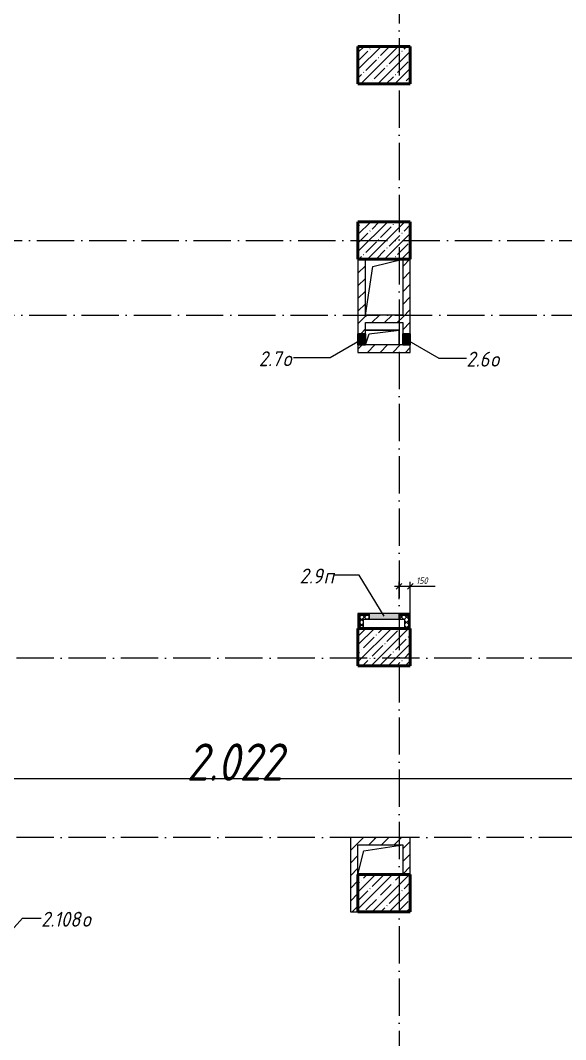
# Model space of a CAD drawing. Header units: millimetres. Extents: x -401725 to 250493, y 305116 to 802890.
# Drawn here: x 68366 to 75674, y 386775 to 400436 of the extents above; entities that cross this region are included whole.
import ezdxf

# ---------------------------------------------------------------- set-up
doc = ezdxf.new("R2010")
doc.units = ezdxf.units.MM
doc.linetypes.add('50_200_ШТРИХ_1Т_ш5_п1_п1_', pattern=[700, 500, -100, 0, -100])
for name, color, linetype, lineweight in [('A-____-____-DIMS', 7, 'Continuous', 9), ('A-DETL-GENF-OTLN', 7, 'Continuous', 9), ('A-FLOR-____-OTLN', 7, 'Continuous', 9), ('A-GENM-____-OTLN', 7, 'Continuous', 9), ('A-GLAZ-____-IDEN', 7, 'Continuous', 9), ('A-GLAZ-____-OTLN', 7, 'Continuous', 9), ('A-WALL-____-MCUT', 7, 'Continuous', 13), ('A-WALL-____-MCUT-1', 7, 'Continuous', 9), ('A-WALL-____-PATT-1', 7, 'Continuous', 9), ('A-WALL-FNSH-MCUT-1', 7, 'Continuous', 9), ('S-COLS-____-MCUT', 7, 'Continuous', 50), ('S-COLS-____-OTLN', 7, 'Continuous', 9), ('S-GRID-____-OTLN-1', 7, '50_200_ШТРИХ_1Т_ш5_п1_п1_', 9), ('Марки помещений', 7, 'Continuous', 9)]:
    doc.layers.add(name, color=color, linetype=linetype, lineweight=lineweight)
doc.layers.add('A-WALL-____-PATT-3', color=9, linetype='Continuous', lineweight=9, true_color=0x808080)
doc.layers.add('G-____-____-SYMB-1', color=9, linetype='Continuous', lineweight=9, true_color=0x808080)
doc.styles.add('ISOCPEUR_I_11', font='isocpeui.ttf', dxfattribs={"width": 0.9, "height": 200})
doc.styles.add('ISOCPEUR_I_2', font='isocpeui.ttf', dxfattribs={"width": 0.85, "height": 2.3})
doc.styles.add('ISOCPEUR_I_7', font='isocpeui.ttf', dxfattribs={"width": 0.9, "height": 90})
doc.dimstyles.new('ISO-1_8_0_9К_СРЕДНИЙ_Кладочные_1', dxfattribs={"dimscale": 304.8, "dimtxt": 89.638306, "dimasz": 0.246063, "dimexe": 0.19685, "dimexo": 0, "dimgap": 0, "dimtad": 1, "dimdec": 3, "dimrnd": 0.001, "dimdsep": 46, "dimtxsty": 'ISOCPEUR_I_7', "dimblk1": 'OBLIQUE', "dimblk2": 'OBLIQUE', "dimsah": 1, "dimcen": 0.09, "dimdle": 0.19685, "dimazin": 0, "dimtfac": 1, "dimtdec": 4, "dimtix": 1, "dimtmove": 0, "dimatfit": 3, "dimfxl": 1, "dimtvp": 1, "dimtolj": 1, "dimtzin": 0, "dimarcsym": 2})
pattern_1 = [(45, (-15659.08, 321904.7), (-84.85281, 84.85281), [])]
pattern_2 = [(45, (-15659.08, 321904.697), (-35.35534, 35.35534), []), (135, (-15659.08, 321904.697), (-35.35534, -35.35534), [])]

# ---------------------------------------------------------------- blocks, each defined once
blk = doc.blocks.new('BSC_Колонна _Прямоугольная - 500х700-V131-АР1_План отверстий 2 этажа в осях 1-64_Ю-ЯЯ')
at = {"layer": 'S-COLS-____-OTLN'}
h = blk.add_hatch(dxfattribs=at)
h.set_pattern_fill('FP_144', color=256, style=0, pattern_type=2)
h.set_pattern_definition([(315, (-66831.04, 88900), (114.04925, 114.04925), []), (315, (-66831.04, 88785.95), (114.04925, 114.04925), [201.613, -40.323, 3.353, -36.97])])
h.paths.add_polyline_path([(-250, -350), (250, -350), (250, 350), (-250, 350)], flags=0)
at = {"layer": 'S-COLS-____-MCUT'}
for p, q in [((250, 350), (-250, 350)), ((-250, 350), (-250, -350)), ((250, -350), (250, 350)), ((-250, -350), (250, -350))]:
    blk.add_line(p, q, dxfattribs=at)
blk = doc.blocks.new('BSC_Колонна _Прямоугольная - 500х700-V134-АР1_План отверстий 2 этажа в осях 1-64_Ю-ЯЯ')
at = {"layer": 'S-COLS-____-OTLN'}
h = blk.add_hatch(dxfattribs=at)
h.set_pattern_fill('FP_147', color=256, style=0, pattern_type=2)
h.set_pattern_definition([(315, (-70131.04, 88900), (114.04925, 114.04925), []), (315, (-70131.04, 88785.95), (114.04925, 114.04925), [201.613, -40.323, 3.353, -36.97])])
h.paths.add_polyline_path([(-250, -350), (250, -350), (250, 350), (-250, 350)], flags=0)
at = {"layer": 'S-COLS-____-MCUT'}
for p, q in [((250, 350), (-250, 350)), ((-250, 350), (-250, -350)), ((250, -350), (250, 350)), ((-250, -350), (250, -350))]:
    blk.add_line(p, q, dxfattribs=at)
blk = doc.blocks.new('BSC_Колонна _Прямоугольная - 500х700-V137-АР1_План отверстий 2 этажа в осях 1-64_Ю-ЯЯ')
at = {"layer": 'S-COLS-____-OTLN'}
h = blk.add_hatch(dxfattribs=at)
h.set_pattern_fill('FP_150', color=256, style=0, pattern_type=2)
h.set_pattern_definition([(315, (-75581.04, 88900), (114.04925, 114.04925), []), (315, (-75581.04, 88785.95), (114.04925, 114.04925), [201.613, -40.323, 3.353, -36.97])])
h.paths.add_polyline_path([(-250, -350), (250, -350), (250, 350), (-250, 350)], flags=0)
at = {"layer": 'S-COLS-____-MCUT'}
for p, q in [((250, 350), (-250, 350)), ((-250, 350), (-250, -350)), ((250, -350), (250, 350)), ((-250, -350), (250, -350))]:
    blk.add_line(p, q, dxfattribs=at)
blk = doc.blocks.new('BSC_Колонна _Прямоугольная - 500х700-V140-АР1_План отверстий 2 этажа в осях 1-64_Ю-ЯЯ')
at = {"layer": 'S-COLS-____-OTLN'}
h = blk.add_hatch(dxfattribs=at)
h.set_pattern_fill('FP_153', color=256, style=0, pattern_type=2)
h.set_pattern_definition([(315, (-77931.04, 88900), (114.04925, 114.04925), []), (315, (-77931.04, 88785.95), (114.04925, 114.04925), [201.613, -40.323, 3.353, -36.97])])
h.paths.add_polyline_path([(-250, -350), (250, -350), (250, 350), (-250, 350)], flags=0)
at = {"layer": 'S-COLS-____-MCUT'}
for p, q in [((250, 350), (-250, 350)), ((-250, 350), (-250, -350)), ((250, -350), (250, 350)), ((-250, -350), (250, -350))]:
    blk.add_line(p, q, dxfattribs=at)
blk = doc.blocks.new('AR_Отверстие прямоугольное _в плите_ - AR_Отверстие прямоугольное _в плите_-30552529-АР1_План отверстий 2 этажа в осях 1-64_Ю-ЯЯ')
at = {"layer": 'A-GENM-____-OTLN'}
for p, q in [((-250, -375), (-150, 275)), ((-150, 275), (250, 375))]:
    blk.add_line(p, q, dxfattribs=at)
blk = doc.blocks.new('AR_Отверстие прямоугольное _в плите_ - AR_Отверстие прямоугольное _в плите_-30552531-АР1_План отверстий 2 этажа в осях 1-64_Ю-ЯЯ')
at = {"layer": 'A-GENM-____-OTLN'}
for p, q in [((-220, 120), (300, 200)), ((-300, -200), (-220, 120))]:
    blk.add_line(p, q, dxfattribs=at)
blk = doc.blocks.new('AR_Отверстие прямоугольное _в плите_ - AR_Отверстие прямоугольное _в плите_-30553087-АР1_План отверстий 2 этажа в осях 1-64_Ю-ЯЯ')
at = {"layer": 'A-GENM-____-OTLN'}
for p, q in [((225, 100), (-225, 100)), ((-225, -100), (-175, 50)), ((-175, 50), (225, 100)), ((225, -100), (225, 100))]:
    blk.add_line(p, q, dxfattribs=at)
blk = doc.blocks.new('AR_Отверстие Ниша - Лючок-32406263-АР1_План отверстий 2 этажа в осях 1-64_Ю-ЯЯ')
at = {"layer": 'A-GLAZ-____-OTLN'}
blk.add_hatch(color=256, dxfattribs=at).paths.add_polyline_path([(-200, 37), (-200, -38), (200, -38), (200, 37)], flags=0)
for p, q in [((200, 37), (-200, 37)), ((-200, 37), (-200, -38)), ((200, -38), (200, 37)), ((-200, -38), (200, -38))]:
    blk.add_line(p, q, dxfattribs=at)
blk = doc.blocks.new('AR_Отверстие прямоугольное _в стене__БезПР - AR_Отверстие прямоугольное _в стене__БезПР-V203-АР1_План отверстий 2 этажа в осях 1-64_Ю-ЯЯ')
at = {"layer": 'A-GLAZ-____-OTLN'}
blk.add_hatch(color=256, dxfattribs=at).paths.add_polyline_path([(75, -50), (75, 50), (-75, 50), (-75, -50)], flags=0)
at = {"layer": 'A-DETL-GENF-OTLN'}
for p, q in [((-75, -50), (-75, 50)), ((-75, 50), (75, 50)), ((75, 50), (-75, -50)), ((-75, 50), (75, -50)), ((75, 50), (-75, 50)), ((-75, 50), (-75, -50)), ((75, 50), (75, -50)), ((75, -50), (75, 50)), ((75, -50), (-75, -50)), ((-75, -50), (75, -50))]:
    blk.add_line(p, q, dxfattribs=at)
blk = doc.blocks.new('_Oblique')
at = {"color": 0, "linetype": 'ByBlock', "lineweight": -2}
blk.add_line((-0.5, -0.5), (0.5, 0.5), dxfattribs=at)
blk = doc.blocks.new('*D8965')
at = {"layer": 'A-____-____-DIMS', "color": 0, "lineweight": -2, "transparency": 16777216}
for p, q in [((73441, 392680), (73441, 392911)), ((73591, 392486), (73591, 392911)), ((73381, 392851), (73591, 392851)), ((73591, 392851), (73924, 392851))]:
    blk.add_line(p, q, dxfattribs=at)
at = {"layer": 'Defpoints', "color": 0, "transparency": 16777216}
for p in [(73591, 392851), (73441, 392680), (73591, 392486)]:
    blk.add_point(p, dxfattribs=at)
at = {"layer": 'A-____-____-DIMS', "color": 0, "lineweight": -2, "transparency": 16777216, "xscale": 75, "yscale": 75, "zscale": 75, "rotation": 180}
blk.add_blockref('_Oblique', (73441, 392851), dxfattribs=at)
at = {"layer": 'A-____-____-DIMS', "color": 0, "lineweight": -2, "transparency": 16777216, "xscale": 75, "yscale": 75, "zscale": 75}
blk.add_blockref('_Oblique', (73591, 392851), dxfattribs=at)
at = {"layer": 'A-____-____-DIMS', "color": 0, "transparency": 16777216, "insert": (73670, 392971), "char_height": 90, "width": 368.21, "attachment_point": 1, "line_spacing_factor": 1.149209, "style": 'ISOCPEUR_I_7'}
blk.add_mtext('\\A1;150', dxfattribs=at)

msp = doc.modelspace()

# ---------------------------------------------------------------- hatches: boundary and pattern name
at = {"layer": 'A-WALL-____-PATT-1'}
h = msp.add_hatch(dxfattribs=at)
h.set_pattern_fill('FP_4', color=256, style=0, pattern_type=2)
h.set_pattern_definition(pattern_1)
h.paths.add_polyline_path([(72890.9187, 396235.7392), (72990.9187, 396235.7392), (72990.9187, 397235.7392), (72890.9187, 397235.7392)], flags=0)
h = msp.add_hatch(dxfattribs=at)
h.set_pattern_fill('FP_4', color=256, style=0, pattern_type=2)
h.set_pattern_definition(pattern_1)
h.paths.add_polyline_path([(73553.4187, 396235.7392), (73590.9187, 396235.7392), (73590.9187, 397235.7392), (73490.9187, 397235.7392), (73490.9187, 396235.7392), (73540.9187, 396235.7392)], flags=0)
h = msp.add_hatch(dxfattribs=at)
h.set_pattern_fill('FP_4', color=256, style=0, pattern_type=2)
h.set_pattern_definition(pattern_1)
h.paths.add_polyline_path([(73490.9187, 396385.7392), (73490.9187, 396485.7392), (72990.9187, 396485.7392), (72990.9187, 396385.7392)], flags=0)
h = msp.add_hatch(dxfattribs=at)
h.set_pattern_fill('FP_4', color=256, style=0, pattern_type=2)
h.set_pattern_definition(pattern_1)
h.paths.add_polyline_path([(72990.9187, 395985.7392), (73590.9187, 395985.7392), (73590.9187, 396085.7392), (72890.9187, 396085.7392), (72890.9187, 395985.7392)], flags=0)
h = msp.add_hatch(dxfattribs=at)
h.set_pattern_fill('FP_4', color=256, style=0, pattern_type=2)
h.set_pattern_definition(pattern_1)
h.paths.add_polyline_path([(73490.9187, 389385.7392), (73590.9187, 389385.7392), (73590.9187, 389485.7392), (72790.9187, 389485.7392), (72790.9187, 389385.7392), (72890.9187, 389385.7392)], flags=0)
h = msp.add_hatch(dxfattribs=at)
h.set_pattern_fill('FP_4', color=256, style=0, pattern_type=2)
h.set_pattern_definition(pattern_1)
h.paths.add_polyline_path([(72890.9187, 388485.7392), (72890.9187, 389385.7392), (72790.9187, 389385.7392), (72790.9187, 388485.7392)], flags=0)
h = msp.add_hatch(dxfattribs=at)
h.set_pattern_fill('FP_4', color=256, style=0, pattern_type=2)
h.set_pattern_definition(pattern_1)
h.paths.add_polyline_path([(73590.9187, 388985.7392), (73590.9187, 389385.7392), (73490.9187, 389385.7392), (73490.9187, 388985.7392)], flags=0)
at = {"layer": 'A-WALL-____-PATT-3'}
h = msp.add_hatch(dxfattribs=at)
h.set_pattern_fill('FP_7', color=256, style=0, pattern_type=2)
h.set_pattern_definition(pattern_2)
h.paths.add_polyline_path([(72915.9187, 392410.7392), (73040.9187, 392410.7392), (73040.9187, 392460.7392), (72915.9187, 392460.7392)], flags=0)
h.paths.add_polyline_path([(73565.9187, 392410.7392), (73565.9187, 392460.7392), (73440.9187, 392460.7392), (73440.9187, 392410.7392), (73515.9187, 392410.7392)], flags=0)
h = msp.add_hatch(dxfattribs=at)
h.set_pattern_fill('FP_7', color=256, style=0, pattern_type=2)
h.set_pattern_definition(pattern_2)
h.paths.add_polyline_path([(72965.9187, 392285.7392), (72965.9187, 392410.7392), (72915.9187, 392410.7392), (72915.9187, 392285.7392)], flags=0)
h = msp.add_hatch(dxfattribs=at)
h.set_pattern_fill('FP_7', color=256, style=0, pattern_type=2)
h.set_pattern_definition(pattern_2)
h.paths.add_polyline_path([(73565.9187, 392285.7392), (73565.9187, 392410.7392), (73515.9187, 392410.7392), (73515.9187, 392285.7392)], flags=0)

# ---------------------------------------------------------------- linework, layer by layer
at = {"layer": 'A-FLOR-____-OTLN'}
for p, q in [((72990.9187, 396285.7392), (73440.9187, 396285.7392)), ((73440.9187, 396285.7392), (73440.9187, 396085.7392))]:
    msp.add_line(p, q, dxfattribs=at)
at = {"layer": 'A-GLAZ-____-IDEN'}
for p, q in [((72940.9187, 396160.7392), (72518.7052, 395912.9704)), ((73540.9187, 396160.7392), (73974.9971, 395907.3376)), ((72518.7052, 395912.9704), (72025.2536, 395912.9704)), ((73974.9971, 395907.3376), (74344.1829, 395907.3376)), ((72906.3627, 393000.8688), (72571.8067, 393000.8688)), ((73240.9187, 392448.2392), (72906.3627, 393000.8688)), ((67790.9187, 387735.7392), (68394.5673, 388400.4831)), ((68394.5673, 388400.4831), (68643.8703, 388400.4831))]:
    msp.add_line(p, q, dxfattribs=at)
at = {"layer": 'A-WALL-____-MCUT'}
for p, q in [((73040.9187, 392460.7392), (72915.9187, 392460.7392)), ((72915.9187, 392460.7392), (72915.9187, 392285.7392)), ((72965.9187, 392410.7392), (73040.9187, 392410.7392)), ((72965.9187, 392285.7392), (72965.9187, 392410.7392)), ((73565.9187, 392460.7392), (73440.9187, 392460.7392)), ((73440.9187, 392410.7392), (73515.9187, 392410.7392)), ((73515.9187, 392410.7392), (73515.9187, 392285.7392)), ((73565.9187, 392460.7392), (73565.9187, 392285.7392))]:
    msp.add_line(p, q, dxfattribs=at)
at = {"layer": 'A-WALL-____-MCUT-1'}
for p, q in [((73040.9187, 392473.2392), (72903.4187, 392473.2392)), ((72903.4187, 392473.2392), (72903.4187, 392285.7392)), ((73578.4187, 392473.2392), (73440.9187, 392473.2392)), ((73578.4187, 392473.2392), (73578.4187, 392285.7392))]:
    msp.add_line(p, q, dxfattribs=at)
at = {"layer": 'A-WALL-FNSH-MCUT-1'}
for p, q in [((72890.9187, 397235.7392), (72890.9187, 396235.7392)), ((72990.9187, 396485.7392), (72990.9187, 397235.7392)), ((73490.9187, 397235.7392), (73490.9187, 396485.7392)), ((73590.9187, 396235.7392), (73590.9187, 397235.7392)), ((73490.9187, 396485.7392), (72990.9187, 396485.7392)), ((72990.9187, 396235.7392), (72990.9187, 396385.7392)), ((72990.9187, 396385.7392), (73490.9187, 396385.7392)), ((73490.9187, 396385.7392), (73490.9187, 396235.7392)), ((72890.9187, 396085.7392), (72890.9187, 395985.7392)), ((73490.9187, 396085.7392), (72990.9187, 396085.7392)), ((73590.9187, 395985.7392), (73590.9187, 396085.7392)), ((72890.9187, 395985.7392), (73590.9187, 395985.7392)), ((73040.9187, 392485.7392), (72890.9187, 392485.7392)), ((72890.9187, 392485.7392), (72890.9187, 392285.7392)), ((73590.9187, 392485.7392), (73440.9187, 392485.7392)), ((73590.9187, 392285.7392), (73590.9187, 392485.7392)), ((73590.9187, 389485.7392), (72790.9187, 389485.7392)), ((72790.9187, 389485.7392), (72790.9187, 388485.7392)), ((73590.9187, 388985.7392), (73590.9187, 389485.7392)), ((72890.9187, 389385.7392), (73490.9187, 389385.7392)), ((72890.9187, 388985.7392), (72890.9187, 389385.7392)), ((73490.9187, 389385.7392), (73490.9187, 388985.7392)), ((72790.9187, 388485.7392), (72890.9187, 388485.7392))]:
    msp.add_line(p, q, dxfattribs=at)
at = {"layer": 'G-____-____-SYMB-1'}
msp.add_line((-20469.6177, 390275.7392), (89011.1097, 390275.7392), dxfattribs=at)
at = {"layer": 'S-GRID-____-OTLN-1'}
for p, q in [((73440.9187, 412797.5486), (73440.9187, 361885.7392)), ((33582.9364, 397485.7392), (88415.3253, 397485.7392)), ((18778.3647, 396485.7392), (88415.3253, 396485.7392)), ((88415.3253, 391885.7392), (33582.9364, 391885.7392)), ((88415.3253, 389485.7392), (-20327.8515, 389485.7392))]:
    msp.add_line(p, q, dxfattribs=at)

# ---------------------------------------------------------------- block references
at = {"layer": 'A-GENM-____-OTLN'}
for name, p in [('AR_Отверстие прямоугольное _в плите_ - AR_Отверстие прямоугольное _в плите_-30552529-АР1_План отверстий 2 этажа в осях 1-64_Ю-ЯЯ', (73240.9187, 396860.7392)), ('AR_Отверстие прямоугольное _в плите_ - AR_Отверстие прямоугольное _в плите_-30553087-АР1_План отверстий 2 этажа в осях 1-64_Ю-ЯЯ', (73215.9187, 396185.7392)), ('AR_Отверстие прямоугольное _в плите_ - AR_Отверстие прямоугольное _в плите_-30552531-АР1_План отверстий 2 этажа в осях 1-64_Ю-ЯЯ', (73190.9187, 389185.7392))]:
    msp.add_blockref(name, p, dxfattribs=at)
at = {"layer": 'A-GLAZ-____-OTLN'}
for name, p, rotation in [('AR_Отверстие прямоугольное _в стене__БезПР - AR_Отверстие прямоугольное _в стене__БезПР-V203-АР1_План отверстий 2 этажа в осях 1-64_Ю-ЯЯ', (72940.9187, 396160.7392), 270), ('AR_Отверстие прямоугольное _в стене__БезПР - AR_Отверстие прямоугольное _в стене__БезПР-V203-АР1_План отверстий 2 этажа в осях 1-64_Ю-ЯЯ', (73540.9187, 396160.7392), 270), ('AR_Отверстие Ниша - Лючок-32406263-АР1_План отверстий 2 этажа в осях 1-64_Ю-ЯЯ', (73240.9187, 392448.2392), 180)]:
    msp.add_blockref(name, p, dxfattribs=dict(at, rotation=rotation))
at = {"layer": 'S-COLS-____-OTLN', "rotation": 89.9999999999999}
for name, p in [('BSC_Колонна _Прямоугольная - 500х700-V140-АР1_План отверстий 2 этажа в осях 1-64_Ю-ЯЯ', (73240.9187, 399835.7387)), ('BSC_Колонна _Прямоугольная - 500х700-V137-АР1_План отверстий 2 этажа в осях 1-64_Ю-ЯЯ', (73240.9187, 397485.7392)), ('BSC_Колонна _Прямоугольная - 500х700-V134-АР1_План отверстий 2 этажа в осях 1-64_Ю-ЯЯ', (73240.9187, 392035.7392)), ('BSC_Колонна _Прямоугольная - 500х700-V131-АР1_План отверстий 2 этажа в осях 1-64_Ю-ЯЯ', (73240.9187, 388735.7392))]:
    msp.add_blockref(name, p, dxfattribs=at)

# ---------------------------------------------------------------- texts
at = {"layer": 'A-GLAZ-____-IDEN', "char_height": 200, "attachment_point": 1, "style": 'ISOCPEUR_I_11'}
for s, insert, width in [('2.7', (71561.2043, 396000.585), 389.620125), ('\\fISOCPEUR|b0|i1|c204|p34|;\\W.9;о', (71882.673, 396000.585), 158.734125), ('2.6', (74344.1829, 395994.9522), 389.620125), ('\\fISOCPEUR|b0|i1|c204|p34|;\\W.9;о', (74665.6517, 395994.9522), 158.734125), ('2.9', (72107.7574, 393088.4833), 389.620125), ('\\fISOCPEUR|b0|i1|c204|p34|;\\W.9;п', (72429.2261, 393088.4833), 158.734125), ('2.108', (68643.8703, 388488.0977), 663.79725), ('\\fISOCPEUR|b0|i1|c204|p34|;\\W.9;о', (69191.5578, 388488.0977), 158.734125)]:
    msp.add_mtext(s, dxfattribs=dict(at, insert=insert, width=width))
at = {"layer": 'Марки помещений', "insert": (70593.2684, 390745.0758), "char_height": 500, "width": 785.65375, "attachment_point": 1, "style": 'ISOCPEUR_I_2'}
msp.add_mtext('2.022', dxfattribs=at)

# ---------------------------------------------------------------- dimensions: what is measured, and where the dimension line sits
at = {"layer": 'A-____-____-DIMS'}
dim = msp.add_linear_dim(base=(73590.9187, 392850.6903), p1=(73440.9187, 392679.7392), p2=(73590.9187, 392485.7392), dimstyle='ISO-1_8_0_9К_СРЕДНИЙ_Кладочные_1', override={"dimpost": '<>', "dimfxl": 245.226426}, dxfattribs=at)
dim.commit()
dim.dimension.update_dxf_attribs({"geometry": '*D8965', "text_midpoint": (73853.9701, 392850.6903), "dimtype": 160})

doc.saveas('drawing.dxf')
